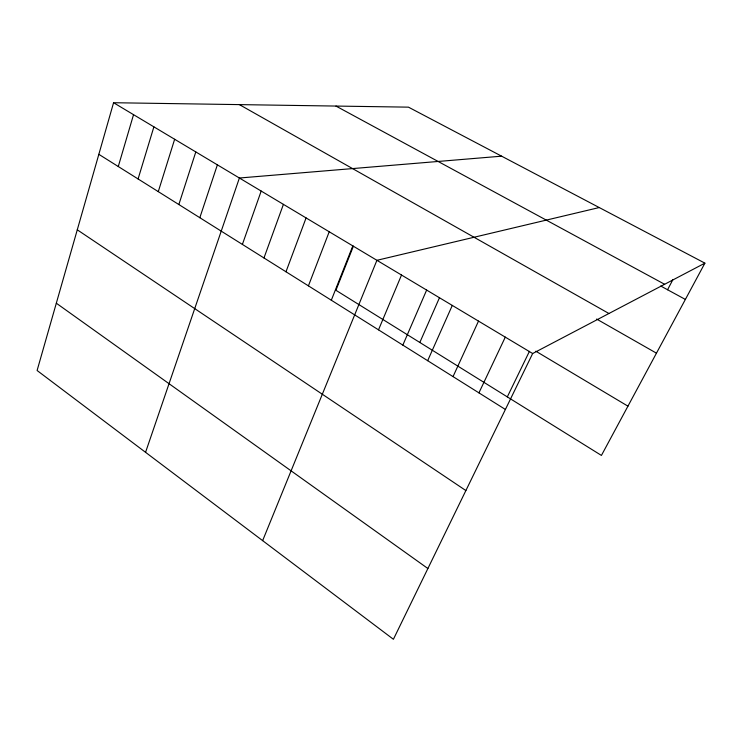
<?xml version="1.0" encoding="UTF-8"?>
<svg xmlns="http://www.w3.org/2000/svg" width="742" height="742" viewBox="0 0 742 742"><rect width="100%" height="100%" fill="white"/><g stroke="black" fill="none" stroke-linecap="round" stroke-linejoin="round"><path stroke-width="1.11" d="M113.572 102.721L37.1 370.508L393.408 639.279L532.663 353.517L704.9 263.15L408.462 107.154L113.572 102.721L532.663 353.517M118.275 166.523L133.541 114.667M138.086 178.961L153.891 126.845M158.278 191.631L174.648 139.264M178.85 204.542L195.805 151.925M199.83 217.703L217.378 164.845M145.562 452.323L239.397 178.015L501.601 156.172M242.393 244.415L261.184 191.056M263.976 257.956L283.416 204.356M285.985 271.767L306.084 217.925M308.422 285.856L329.216 231.764M331.322 300.222L352.821 245.89M353.368 246.251L335.922 290.28L601.428 455.43L704.9 263.15M262.64 540.64L376.917 260.312L599.239 207.547M378.513 329.838L401.524 275.032M402.841 345.104L426.641 290.066M419.833 342.479L439.542 297.57M427.67 360.695L452.295 305.416M453.037 376.611L478.507 321.101M478.933 392.861L505.293 337.128M507.315 396.887L529.426 351.346M667.559 289.751L672.873 279.697M335.968 106.069L664.619 284.279M660.723 286.032L685.376 299.434M239.388 104.613L608.932 313.504M596.614 319.051L656.457 353.173M535.817 351.189L627.945 406.162M98.834 154.327L505.395 409.473M77.279 229.816L465.883 490.564M56.318 303.2L427.893 568.52"/></g></svg>
